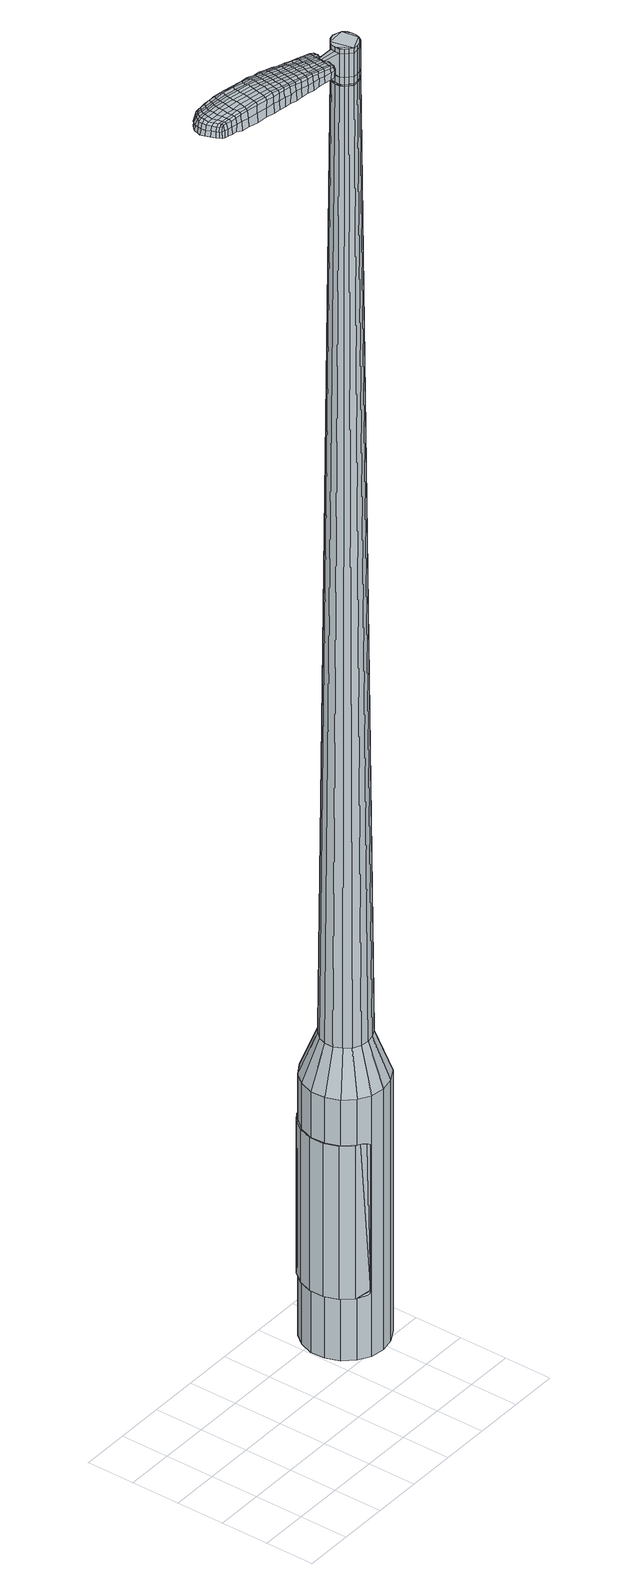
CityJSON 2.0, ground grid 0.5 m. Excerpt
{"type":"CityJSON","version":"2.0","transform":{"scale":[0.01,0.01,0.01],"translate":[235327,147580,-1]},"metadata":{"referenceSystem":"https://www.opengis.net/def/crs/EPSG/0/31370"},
"CityObjects":{
"object1":{"type":"GenericCityObject","attributes":{"cluster":328,"mean_distance_to_centroid":0.228,"new_centroid_x":235329.46,"new_centroid_y":147581.37,"mean_distance_to_camera":9.16,"H1":-10.77,"H2":-12.06,"Z_final":112.51,"cluster2":28,"proj_x":235330.13,"proj_y":147577.09,"id_line":52629,"bearing_l":261.12,"distance":4.34,"orientation":"right","G_obj":171.12},"geometry":[{"type":"MultiSurface","lod":"2","boundaries":[[[0,1,2,3]],[[1,4,5,2]],[[4,6,7,5]],[[6,8,9,7]],[[8,10,11,9]],[[10,12,13,11]],[[12,14,15,13]],[[14,16,17,15]],[[16,18,19,17]],[[18,20,21,19]],[[20,22,23,21]],[[22,24,25,23]],[[24,26,27,25]],[[26,28,29,27]],[[28,30,31,29]],[[30,32,33,31]],[[32,34,35,33]],[[34,0,3,35]],[[36,37,38,39]],[[38,40,41,42]],[[41,43,42]],[[42,44,45,46]],[[45,47,46]],[[46,48,49,50]],[[49,51,50]],[[42,46,50,38]],[[50,52,39,38]],[[53,36,39]],[[2,5,7,35]],[[7,9,11,15]],[[11,13,15]],[[15,17,19,23]],[[19,21,23]],[[23,25,27,31]],[[27,29,31]],[[15,23,31,7]],[[31,33,35,7]],[[3,2,35]],[[1,0,54,55]],[[0,34,56,54]],[[34,32,57,56]],[[32,30,58,57]],[[30,28,59,58]],[[28,26,60,59]],[[26,24,61,60]],[[24,22,62,61]],[[22,20,63,62]],[[20,18,64,63]],[[18,16,65,64]],[[16,14,66,65]],[[14,12,67,66]],[[12,10,68,67]],[[10,8,69,68]],[[8,6,70,69]],[[6,4,71,70]],[[4,1,55,71]],[[55,54,72,73]],[[54,56,74,72]],[[56,57,75,74]],[[57,58,76,75]],[[58,59,77,76]],[[59,60,78,77]],[[60,61,79,78]],[[61,62,80,79]],[[62,63,81,80]],[[63,64,82,81]],[[64,65,83,82]],[[65,66,84,83]],[[66,67,85,84]],[[67,68,86,85]],[[68,69,87,86]],[[69,70,88,87]],[[70,71,89,88]],[[71,55,73,89]],[[72,90,91,92]],[[93,94,90,72]],[[75,95,94,93]],[[76,96,95,75]],[[97,98,96,76]],[[78,99,98,97]],[[79,100,99,78]],[[80,101,100,79]],[[102,103,101,80]],[[82,104,103,102]],[[83,105,104,82]],[[106,107,105,83]],[[108,109,107,106]],[[110,111,109,108]],[[112,113,111,110]],[[114,115,113,112]],[[116,117,115,114]],[[92,91,117,116]],[[118,119,120,121]],[[122,118,121,123]],[[124,122,123,125]],[[126,124,125,127]],[[128,126,127,129]],[[130,128,129,131]],[[132,130,131,133]],[[134,132,133,135]],[[136,134,135,137]],[[138,136,137,139]],[[140,138,139,141]],[[142,140,141,143]],[[144,142,143,145]],[[146,144,145,147]],[[148,146,147,149]],[[150,148,149,151]],[[73,72,92]],[[74,93,72]],[[74,75,93]],[[77,97,76]],[[77,78,97]],[[81,102,80]],[[81,82,102]],[[84,106,83]],[[84,85,108,106]],[[85,86,110,108]],[[86,87,112,110]],[[87,88,114,112]],[[88,89,116,114]],[[89,73,92,116]],[[152,91,90]],[[152,153,117,91]],[[153,154,115,117]],[[154,155,113,115]],[[155,156,111,113]],[[156,157,109,111]],[[157,158,107,109]],[[158,105,107]],[[159,103,104]],[[159,101,103]],[[160,98,99]],[[160,96,98]],[[161,94,95]],[[161,90,94]],[[39,52,150,162]],[[152,90,163,151]],[[53,39,162,119]],[[90,161,120,163]],[[36,53,119,118]],[[161,95,121,120]],[[37,36,118,122]],[[95,96,123,121]],[[38,37,122,124]],[[96,160,125,123]],[[40,38,124,126]],[[160,99,127,125]],[[41,40,126,128]],[[99,100,129,127]],[[43,41,128,130]],[[100,101,131,129]],[[42,43,130,132]],[[101,159,133,131]],[[44,42,132,134]],[[159,104,135,133]],[[45,44,134,136]],[[104,105,137,135]],[[47,45,136,138]],[[105,158,139,137]],[[46,47,138,140]],[[158,157,141,139]],[[48,46,140,142]],[[157,156,143,141]],[[49,48,142,144]],[[156,155,145,143]],[[51,49,144,146]],[[155,154,147,145]],[[50,51,146,148]],[[154,153,149,147]],[[52,50,148,150]],[[153,152,151,149]],[[150,151,164,165]],[[151,163,166,164]],[[163,120,167,166]],[[120,119,168,167]],[[119,162,169,168]],[[162,150,165,169]],[[170,171,172,173]],[[174,170,173,175]],[[170,174,176,177]],[[171,170,177,178]],[[179,180,181,182]],[[183,179,182,184]],[[179,183,185,186]],[[180,179,186,187]],[[188,189,190,191]],[[192,188,191,193]],[[188,192,194,195]],[[189,188,195,196]],[[197,198,199,200]],[[201,197,200,202]],[[197,201,203,204]],[[198,197,204,205]],[[206,207,208,209]],[[210,206,209,211]],[[206,210,212,213]],[[207,206,213,214]],[[215,216,217,218]],[[219,215,218,220]],[[215,219,221,222]],[[216,215,222,223]],[[224,225,226,227]],[[216,224,227,217]],[[224,216,223,228]],[[225,224,228,229]],[[230,231,232,233]],[[225,230,233,226]],[[230,225,229,234]],[[231,230,234,235]],[[236,174,175,237]],[[231,236,237,232]],[[236,231,235,238]],[[174,236,238,176]],[[239,240,241,242]],[[243,239,242,244]],[[239,243,245,246]],[[240,239,246,247]],[[248,249,250,251]],[[240,248,251,241]],[[248,240,247,252]],[[249,248,252,253]],[[254,255,256,257]],[[249,254,257,250]],[[254,249,253,258]],[[255,254,258,259]],[[260,261,262,263]],[[255,260,263,256]],[[260,255,259,264]],[[261,260,264,265]],[[266,171,178,267]],[[261,266,267,262]],[[266,261,265,268]],[[171,266,268,172]],[[269,270,271,272]],[[273,269,272,274]],[[269,273,275,276]],[[270,269,276,277]],[[278,279,280,281]],[[270,278,281,271]],[[278,270,277,282]],[[279,278,282,283]],[[284,285,286,287]],[[279,284,287,280]],[[284,279,283,288]],[[285,284,288,289]],[[290,183,184,291]],[[285,290,291,286]],[[290,285,289,292]],[[183,290,292,185]],[[293,294,295,296]],[[297,293,296,298]],[[293,297,299,300]],[[294,293,300,301]],[[302,303,304,305]],[[294,302,305,295]],[[302,294,301,306]],[[303,302,306,307]],[[308,309,310,311]],[[303,308,311,304]],[[308,303,307,312]],[[309,308,312,313]],[[314,315,316,317]],[[309,314,317,310]],[[314,309,313,318]],[[315,314,318,319]],[[320,180,187,321]],[[315,320,321,316]],[[320,315,319,322]],[[180,320,322,181]],[[323,209,208,324]],[[325,323,324,326]],[[323,325,327,328]],[[209,323,328,211]],[[329,325,326,330]],[[331,329,330,332]],[[329,331,333,334]],[[325,329,334,327]],[[335,331,332,336]],[[337,335,336,338]],[[335,337,339,340]],[[331,335,340,333]],[[341,337,338,342]],[[343,341,342,344]],[[341,343,345,346]],[[337,341,346,339]],[[347,343,344,348]],[[198,347,348,199]],[[347,198,205,349]],[[343,347,349,345]],[[350,351,196,195]],[[352,350,195,194]],[[350,352,353,354]],[[351,350,354,355]],[[356,357,355,354]],[[358,356,354,353]],[[356,358,359,360]],[[357,356,360,361]],[[362,363,361,360]],[[364,362,360,359]],[[362,364,365,366]],[[363,362,366,367]],[[368,369,367,366]],[[370,368,366,365]],[[368,370,203,201]],[[369,368,201,202]],[[371,372,373,374]],[[273,371,374,275]],[[371,273,274,375]],[[372,371,375,376]],[[377,192,193,378]],[[372,377,378,373]],[[377,372,376,379]],[[192,377,379,194]],[[380,381,382,383]],[[219,380,383,221]],[[380,219,220,384]],[[381,380,384,385]],[[386,387,388,389]],[[381,386,389,382]],[[386,381,385,390]],[[387,386,390,391]],[[392,189,196,393]],[[387,392,393,388]],[[392,387,391,394]],[[189,392,394,190]],[[395,396,397,398]],[[177,395,398,178]],[[395,177,176,399]],[[396,395,399,400]],[[401,402,403,404]],[[396,401,404,397]],[[401,396,400,405]],[[402,401,405,406]],[[407,200,199,408]],[[402,407,408,403]],[[407,402,406,409]],[[200,407,409,202]],[[410,411,412,413]],[[182,410,413,184]],[[410,182,181,414]],[[411,410,414,415]],[[416,204,203,417]],[[411,416,417,412]],[[416,411,415,418]],[[204,416,418,205]],[[419,420,421,422]],[[297,419,422,299]],[[419,297,298,423]],[[420,419,423,424]],[[425,210,211,426]],[[420,425,426,421]],[[425,420,424,427]],[[210,425,427,212]],[[428,429,430,431]],[[243,428,431,245]],[[428,243,244,432]],[[429,428,432,433]],[[434,435,436,437]],[[429,434,437,430]],[[434,429,433,438]],[[435,434,438,439]],[[440,207,214,441]],[[435,440,441,436]],[[440,435,439,442]],[[207,440,442,208]],[[443,444,433,432]],[[242,443,432,244]],[[443,242,241,445]],[[444,443,445,446]],[[447,448,439,438]],[[444,447,438,433]],[[447,444,446,449]],[[448,447,449,450]],[[451,324,208,442]],[[448,451,442,439]],[[451,448,450,452]],[[324,451,452,326]],[[453,454,455,456]],[[300,453,456,301]],[[453,300,299,422]],[[454,453,422,421]],[[457,328,327,458]],[[454,457,458,455]],[[457,454,421,426]],[[328,457,426,211]],[[459,460,446,445]],[[251,459,445,241]],[[459,251,250,461]],[[460,459,461,462]],[[463,464,450,449]],[[460,463,449,446]],[[463,460,462,465]],[[464,463,465,466]],[[467,330,326,452]],[[464,467,452,450]],[[467,464,466,468]],[[330,467,468,332]],[[469,470,471,472]],[[306,469,472,307]],[[469,306,301,456]],[[470,469,456,455]],[[473,334,333,474]],[[470,473,474,471]],[[473,470,455,458]],[[334,473,458,327]],[[475,476,462,461]],[[257,475,461,250]],[[475,257,256,477]],[[476,475,477,478]],[[479,480,466,465]],[[476,479,465,462]],[[479,476,478,481]],[[480,479,481,482]],[[483,336,332,468]],[[480,483,468,466]],[[483,480,482,484]],[[336,483,484,338]],[[485,486,487,488]],[[312,485,488,313]],[[485,312,307,472]],[[486,485,472,471]],[[489,340,339,490]],[[486,489,490,487]],[[489,486,471,474]],[[340,489,474,333]],[[491,492,478,477]],[[263,491,477,256]],[[491,263,262,493]],[[492,491,493,494]],[[495,496,482,481]],[[492,495,481,478]],[[495,492,494,497]],[[496,495,497,498]],[[499,342,338,484]],[[496,499,484,482]],[[499,496,498,500]],[[342,499,500,344]],[[501,502,503,504]],[[318,501,504,319]],[[501,318,313,488]],[[502,501,488,487]],[[505,346,345,506]],[[502,505,506,503]],[[505,502,487,490]],[[346,505,490,339]],[[507,508,494,493]],[[267,507,493,262]],[[507,267,178,398]],[[508,507,398,397]],[[509,510,498,497]],[[508,509,497,494]],[[509,508,397,404]],[[510,509,404,403]],[[511,348,344,500]],[[510,511,500,498]],[[511,510,403,408]],[[348,511,408,199]],[[512,513,415,414]],[[322,512,414,181]],[[512,322,319,504]],[[513,512,504,503]],[[514,349,205,418]],[[513,514,418,415]],[[514,513,503,506]],[[349,514,506,345]],[[515,516,376,375]],[[272,515,375,274]],[[515,272,271,517]],[[516,515,517,518]],[[519,352,194,379]],[[516,519,379,376]],[[519,516,518,520]],[[352,519,520,353]],[[521,522,523,524]],[[222,521,524,223]],[[521,222,221,383]],[[522,521,383,382]],[[525,526,527,528]],[[522,525,528,523]],[[525,522,382,389]],[[526,525,389,388]],[[529,351,355,530]],[[526,529,530,527]],[[529,526,388,393]],[[351,529,393,196]],[[531,532,518,517]],[[281,531,517,271]],[[531,281,280,533]],[[532,531,533,534]],[[535,358,353,520]],[[532,535,520,518]],[[535,532,534,536]],[[358,535,536,359]],[[537,538,539,540]],[[228,537,540,229]],[[537,228,223,524]],[[538,537,524,523]],[[541,542,543,544]],[[538,541,544,539]],[[541,538,523,528]],[[542,541,528,527]],[[545,357,361,546]],[[542,545,546,543]],[[545,542,527,530]],[[357,545,530,355]],[[547,548,534,533]],[[287,547,533,280]],[[547,287,286,549]],[[548,547,549,550]],[[551,364,359,536]],[[548,551,536,534]],[[551,548,550,552]],[[364,551,552,365]],[[553,554,555,556]],[[234,553,556,235]],[[553,234,229,540]],[[554,553,540,539]],[[557,558,559,560]],[[554,557,560,555]],[[557,554,539,544]],[[558,557,544,543]],[[561,363,367,562]],[[558,561,562,559]],[[561,558,543,546]],[[363,561,546,361]],[[563,564,550,549]],[[291,563,549,286]],[[563,291,184,413]],[[564,563,413,412]],[[565,370,365,552]],[[564,565,552,550]],[[565,564,412,417]],[[370,565,417,203]],[[566,567,400,399]],[[238,566,399,176]],[[566,238,235,556]],[[567,566,556,555]],[[568,569,406,405]],[[567,568,405,400]],[[568,567,555,560]],[[569,568,560,559]],[[570,369,202,409]],[[569,570,409,406]],[[570,569,559,562]],[[369,570,562,367]],[[571,572,573,574]],[[574,573,575,576]],[[577,575,573,578]],[[578,573,572,579]],[[580,581,582,583]],[[583,582,584,585]],[[586,584,582,587]],[[587,582,581,588]],[[589,590,591,592]],[[592,591,593,594]],[[595,593,591,596]],[[596,591,590,597]],[[598,599,600,601]],[[601,600,602,603]],[[604,602,600,605]],[[605,600,599,606]],[[607,608,609,610]],[[610,609,611,612]],[[613,611,609,614]],[[614,609,608,615]],[[616,617,618,619]],[[619,618,620,621]],[[622,620,618,623]],[[623,618,617,624]],[[625,626,627,628]],[[628,627,617,616]],[[624,617,627,629]],[[629,627,626,630]],[[631,632,633,634]],[[634,633,626,625]],[[630,626,633,635]],[[635,633,632,636]],[[576,575,637,638]],[[638,637,632,631]],[[636,632,637,639]],[[639,637,575,577]],[[640,641,642,643]],[[643,642,644,645]],[[646,644,642,647]],[[647,642,641,648]],[[649,650,651,652]],[[652,651,641,640]],[[648,641,651,653]],[[653,651,650,654]],[[655,656,657,658]],[[658,657,650,649]],[[654,650,657,659]],[[659,657,656,660]],[[661,662,663,664]],[[664,663,656,655]],[[660,656,663,665]],[[665,663,662,666]],[[579,572,667,668]],[[668,667,662,661]],[[666,662,667,669]],[[669,667,572,571]],[[670,671,672,673]],[[673,672,674,675]],[[676,674,672,677]],[[677,672,671,678]],[[679,680,681,682]],[[682,681,671,670]],[[678,671,681,683]],[[683,681,680,684]],[[685,686,687,688]],[[688,687,680,679]],[[684,680,687,689]],[[689,687,686,690]],[[585,584,691,692]],[[692,691,686,685]],[[690,686,691,693]],[[693,691,584,586]],[[694,695,696,697]],[[697,696,698,699]],[[700,698,696,701]],[[701,696,695,702]],[[703,704,705,706]],[[706,705,695,694]],[[702,695,705,707]],[[707,705,704,708]],[[709,710,711,712]],[[712,711,704,703]],[[708,704,711,713]],[[713,711,710,714]],[[715,716,717,718]],[[718,717,710,709]],[[714,710,717,719]],[[719,717,716,720]],[[588,581,721,722]],[[722,721,716,715]],[[720,716,721,723]],[[723,721,581,580]],[[607,610,724,725]],[[725,724,726,727]],[[728,726,724,729]],[[729,724,610,612]],[[727,726,730,731]],[[731,730,732,733]],[[734,732,730,735]],[[735,730,726,728]],[[733,732,736,737]],[[737,736,738,739]],[[740,738,736,741]],[[741,736,732,734]],[[739,738,742,743]],[[743,742,744,745]],[[746,744,742,747]],[[747,742,738,740]],[[745,744,748,749]],[[749,748,599,598]],[[606,599,748,750]],[[750,748,744,746]],[[597,751,752,596]],[[596,752,753,595]],[[754,753,752,755]],[[755,752,751,756]],[[756,757,758,755]],[[755,758,759,754]],[[760,759,758,761]],[[761,758,757,762]],[[762,763,764,761]],[[761,764,765,760]],[[766,765,764,767]],[[767,764,763,768]],[[768,769,770,767]],[[767,770,771,766]],[[604,771,770,602]],[[602,770,769,603]],[[772,773,774,775]],[[775,774,674,676]],[[675,674,774,776]],[[776,774,773,777]],[[594,593,778,779]],[[779,778,773,772]],[[777,773,778,780]],[[780,778,593,595]],[[781,782,783,784]],[[784,783,620,622]],[[621,620,783,785]],[[785,783,782,786]],[[787,788,789,790]],[[790,789,782,781]],[[786,782,789,791]],[[791,789,788,792]],[[597,590,793,794]],[[794,793,788,787]],[[792,788,793,795]],[[795,793,590,589]],[[796,797,798,799]],[[799,798,578,579]],[[577,578,798,800]],[[800,798,797,801]],[[802,803,804,805]],[[805,804,797,796]],[[801,797,804,806]],[[806,804,803,807]],[[598,601,808,809]],[[809,808,803,802]],[[807,803,808,810]],[[810,808,601,603]],[[811,812,813,814]],[[814,813,583,585]],[[580,583,813,815]],[[815,813,812,816]],[[604,605,817,818]],[[818,817,812,811]],[[816,812,817,819]],[[819,817,605,606]],[[820,821,698,822]],[[822,698,700]],[[699,698,821,823]],[[612,611,824,825]],[[825,824,821,820]],[[823,821,824,826]],[[826,824,611,613]],[[827,828,644,829]],[[829,644,646]],[[645,644,830]],[[644,828,830]],[[831,832,833,834]],[[834,833,828,827]],[[830,828,833,835]],[[835,833,832,836]],[[615,608,837,838]],[[838,837,832,831]],[[836,832,837,839]],[[839,837,608,607]],[[840,841,830]],[[830,841,643,645]],[[640,643,841,842]],[[841,840,842]],[[836,843,844,835]],[[835,844,840,830]],[[842,840,844,845]],[[845,844,843,846]],[[607,725,847,839]],[[839,847,843,836]],[[846,843,847,848]],[[848,847,725,727]],[[849,850,851,852]],[[852,851,701,702]],[[700,701,851,822]],[[822,851,850,820]],[[728,729,853,854]],[[854,853,850,849]],[[820,850,853,825]],[[825,853,729,612]],[[855,856,842]],[[842,856,652,640]],[[649,652,856,857]],[[857,856,855,858]],[[846,859,860,845]],[[845,860,855,842]],[[858,855,860,861]],[[861,860,859,862]],[[727,731,863,848]],[[848,863,859,846]],[[862,859,863,864]],[[864,863,731,733]],[[865,866,867,868]],[[868,867,707,708]],[[702,707,867,852]],[[852,867,866,849]],[[734,735,869,870]],[[870,869,866,865]],[[849,866,869,854]],[[854,869,735,728]],[[858,871,872,857]],[[857,872,658,649]],[[655,658,872,873]],[[873,872,871,874]],[[862,875,876,861]],[[861,876,871,858]],[[874,871,876,877]],[[877,876,875,878]],[[733,737,879,864]],[[864,879,875,862]],[[878,875,879,880]],[[880,879,737,739]],[[881,882,883,884]],[[884,883,713,714]],[[708,713,883,868]],[[868,883,882,865]],[[740,741,885,886]],[[886,885,882,881]],[[865,882,885,870]],[[870,885,741,734]],[[874,887,888,873]],[[873,888,664,655]],[[661,664,888,889]],[[889,888,887,890]],[[878,891,892,877]],[[877,892,887,874]],[[890,887,892,893]],[[893,892,891,894]],[[739,743,895,880]],[[880,895,891,878]],[[894,891,895,896]],[[896,895,743,745]],[[897,898,899,900]],[[900,899,719,720]],[[714,719,899,884]],[[884,899,898,881]],[[746,747,901,902]],[[902,901,898,897]],[[881,898,901,886]],[[886,901,747,740]],[[890,903,904,889]],[[889,904,668,661]],[[579,668,904,799]],[[799,904,903,796]],[[894,905,906,893]],[[893,906,903,890]],[[796,903,906,805]],[[805,906,905,802]],[[745,749,907,896]],[[896,907,905,894]],[[802,905,907,809]],[[809,907,749,598]],[[816,908,909,815]],[[815,909,723,580]],[[720,723,909,900]],[[900,909,908,897]],[[606,750,910,819]],[[819,910,908,816]],[[897,908,910,902]],[[902,910,750,746]],[[777,911,912,776]],[[776,912,673,675]],[[670,673,912,913]],[[913,912,911,914]],[[595,753,915,780]],[[780,915,911,777]],[[914,911,915,916]],[[916,915,753,754]],[[917,918,919,920]],[[920,919,623,624]],[[622,623,919,784]],[[784,919,918,781]],[[921,922,923,924]],[[924,923,918,917]],[[781,918,923,790]],[[790,923,922,787]],[[756,751,925,926]],[[926,925,922,921]],[[787,922,925,794]],[[794,925,751,597]],[[914,927,928,913]],[[913,928,682,670]],[[679,682,928,929]],[[929,928,927,930]],[[754,759,931,916]],[[916,931,927,914]],[[930,927,931,932]],[[932,931,759,760]],[[933,934,935,936]],[[936,935,629,630]],[[624,629,935,920]],[[920,935,934,917]],[[937,938,939,940]],[[940,939,934,933]],[[917,934,939,924]],[[924,939,938,921]],[[762,757,941,942]],[[942,941,938,937]],[[921,938,941,926]],[[926,941,757,756]],[[930,943,944,929]],[[929,944,688,679]],[[685,688,944,945]],[[945,944,943,946]],[[760,765,947,932]],[[932,947,943,930]],[[946,943,947,948]],[[948,947,765,766]],[[949,950,951,952]],[[952,951,635,636]],[[630,635,951,936]],[[936,951,950,933]],[[953,954,955,956]],[[956,955,950,949]],[[933,950,955,940]],[[940,955,954,937]],[[768,763,957,958]],[[958,957,954,953]],[[937,954,957,942]],[[942,957,763,762]],[[946,959,960,945]],[[945,960,692,685]],[[585,692,960,814]],[[814,960,959,811]],[[766,771,961,948]],[[948,961,959,946]],[[811,959,961,818]],[[818,961,771,604]],[[801,962,963,800]],[[800,963,639,577]],[[636,639,963,952]],[[952,963,962,949]],[[807,964,965,806]],[[806,965,962,801]],[[949,962,965,956]],[[956,965,964,953]],[[603,769,966,810]],[[810,966,964,807]],[[953,964,966,958]],[[958,966,769,768]],[[571,574,173,172]],[[574,576,175,173]],[[586,587,186,185]],[[587,588,187,186]],[[589,592,191,190]],[[592,594,193,191]],[[613,614,213,212]],[[614,615,214,213]],[[616,619,218,217]],[[619,621,220,218]],[[625,628,227,226]],[[628,616,217,227]],[[631,634,233,232]],[[634,625,226,233]],[[576,638,237,175]],[[638,631,232,237]],[[646,647,246,245]],[[647,648,247,246]],[[648,653,252,247]],[[653,654,253,252]],[[654,659,258,253]],[[659,660,259,258]],[[660,665,264,259]],[[665,666,265,264]],[[666,669,268,265]],[[669,571,172,268]],[[676,677,276,275]],[[677,678,277,276]],[[678,683,282,277]],[[683,684,283,282]],[[684,689,288,283]],[[689,690,289,288]],[[690,693,292,289]],[[693,586,185,292]],[[694,697,296,295]],[[697,699,298,296]],[[703,706,305,304]],[[706,694,295,305]],[[709,712,311,310]],[[712,703,304,311]],[[715,718,317,316]],[[718,709,310,317]],[[588,722,321,187]],[[722,715,316,321]],[[772,775,374,373]],[[775,676,275,374]],[[594,779,378,193]],[[779,772,373,378]],[[621,785,384,220]],[[785,786,385,384]],[[786,791,390,385]],[[791,792,391,390]],[[792,795,394,391]],[[795,589,190,394]],[[699,423,298]],[[699,823,424,423]],[[823,826,427,424]],[[826,613,212,427]],[[827,829,431,430]],[[829,646,245,431]],[[831,834,437,436]],[[834,827,430,437]],[[615,838,441,214]],[[838,831,436,441]],[[967,968,969,970]],[[971,972,970,969]],[[973,974,975,976]],[[977,978,979,980]],[[968,981,982,969]],[[983,971,969,982]],[[984,973,976,985]],[[986,987,978,977]],[[981,988,989,982]],[[989,990,983,982]],[[991,984,985,992]],[[993,987,986,994]],[[988,995,996,989]],[[996,997,990,989]],[[998,991,992,999]],[[1000,993,994,1001]],[[1002,1003,1004,1005]],[[1006,1007,1003,1002]],[[1006,1008,1009,1007]],[[1008,1010,1011,1009]],[[1012,1013,1014,1015]],[[1016,1017,1013,1012]],[[1018,1019,1017,1016]],[[1020,1021,1019,1018]],[[1015,1004,1003,1012]],[[1012,1003,1007,1016]],[[1007,1009,1018,1016]],[[1009,1011,1020,1018]],[[976,975,972,971]],[[985,976,971,983]],[[990,992,985,983]],[[997,999,992,990]],[[977,980,974,973]],[[986,977,973,984]],[[994,986,984,991]],[[1001,994,991,998]],[[978,1002,1005,979]],[[987,1006,1002,978]],[[1008,1006,987,993]],[[1010,1008,993,1000]],[[1022,1023,1024,1025]],[[1024,1026,1027,1028]],[[1024,1028,1029,1030]],[[1024,1030,1025]],[[1031,1022,1025,1032]],[[1033,1032,1025,1034]],[[1035,1034,1025]],[[1036,1024,1023,1037]],[[1038,1036,1037,1039]],[[1040,1038,1039,1041]],[[1042,1040,1041,1043]],[[1044,1042,1043,1045]],[[1045,1046,1047,1048]],[[1045,1048,1049,1050]],[[1045,1050,1051,1052]],[[1051,1053,1054,1055]],[[1051,1055,1056,1057]],[[1051,1057,1052]],[[1045,1052,1044]],[[1058,1059,1023,1022]],[[1060,1061,1026,1024]],[[1062,1063,1035,1025]],[[1059,1064,1037,1023]],[[1065,1060,1024,1036]],[[1064,1066,1039,1037]],[[1067,1065,1036,1038]],[[1066,1068,1041,1039]],[[1069,1067,1038,1040]],[[1068,1070,1043,1041]],[[1071,1069,1040,1042]],[[1070,1072,1045,1043]],[[1073,1071,1042,1044]],[[1072,1074,1046,1045]],[[1075,1076,1053,1051]],[[1077,1073,1044,1052]],[[1047,1046,1074,1078]],[[1048,1047,1078,1079]],[[1049,1048,1079,1080]],[[1050,1049,1080,1081]],[[1051,1050,1081,1075]],[[1082,1058,1022,1031]],[[1083,1082,1031,1032]],[[1084,1083,1032,1033]],[[1085,1084,1033,1034]],[[1063,1085,1034,1035]],[[1027,1026,1061,1086]],[[1054,1053,1076,1087]],[[1028,1027,1086,1088]],[[1029,1028,1088,1089]],[[1030,1029,1089,1090]],[[1025,1030,1090,1062]],[[1055,1054,1087,1091]],[[1056,1055,1091,1092]],[[1057,1056,1092,1093]],[[1052,1057,1093,1077]]]}]}
},
"vertices":[
[202,143,384],[207,157,384],[207,157,96],[202,143,96],[216,168,384],[216,168,96],[229,176,384],[229,176,96],[243,178,384],[243,178,96],[258,176,384],[258,176,96],[271,169,384],[271,169,96],[280,158,384],[280,158,96],[286,144,384],[286,144,96],[286,130,384],[286,130,96],[281,116,384],[281,116,96],[272,104,384],[272,104,96],[259,97,384],[259,97,96],[245,94,384],[245,94,96],[230,96,384],[230,96,96],[218,103,384],[218,103,96],[208,114,384],[208,114,96],[203,128,384],[203,128,96],[233,129,1524],[236,126,1524],[240,123,1524],[231,138,1524],[244,123,1524],[249,124,1524],[256,130,1524],[253,126,1524],[257,134,1524],[257,139,1524],[253,147,1524],[256,143,1524],[248,149,1524],[244,150,1524],[235,146,1524],[239,149,1524],[232,143,1524],[231,133,1524],[219,140,429],[222,148,429],[219,131,429],[223,123,429],[228,116,429],[236,112,429],[245,111,429],[253,113,429],[261,117,429],[266,124,429],[269,132,429],[269,141,429],[266,149,429],[260,156,429],[252,160,429],[244,161,429],[235,160,429],[228,155,429],[231,138,1483],[232,143,1483],[231,133,1483],[233,129,1483],[236,126,1483],[240,123,1483],[244,123,1483],[249,124,1483],[253,126,1483],[256,130,1483],[257,134,1483],[257,139,1483],[256,143,1483],[253,147,1483],[248,149,1483],[244,150,1483],[239,149,1483],[235,146,1483],[231,138,1485],[233,142,1485],[233,142,1483],[232,134,1483],[232,134,1485],[233,129,1485],[236,126,1485],[240,124,1483],[240,124,1485],[244,123,1485],[249,124,1485],[253,126,1485],[255,130,1483],[255,130,1485],[257,134,1485],[257,139,1485],[255,143,1483],[255,143,1485],[252,146,1483],[252,146,1485],[248,148,1483],[248,148,1485],[244,149,1483],[244,149,1485],[239,148,1483],[239,148,1485],[236,146,1483],[236,146,1485],[233,129,1519],[231,133,1519],[231,133,1493],[233,129,1493],[236,126,1519],[236,126,1493],[240,123,1519],[240,123,1493],[244,123,1519],[244,123,1493],[249,124,1519],[249,124,1493],[253,126,1519],[253,126,1493],[256,130,1519],[256,130,1493],[257,134,1519],[257,134,1493],[257,139,1519],[257,139,1493],[256,143,1519],[256,143,1493],[253,147,1519],[253,147,1493],[248,149,1519],[248,149,1493],[244,150,1519],[244,150,1493],[239,149,1519],[239,149,1493],[235,146,1519],[235,146,1493],[232,143,1519],[232,143,1493],[232,143,1485],[235,146,1485],[239,149,1485],[244,150,1485],[248,149,1485],[253,147,1485],[256,143,1485],[256,130,1485],[240,123,1485],[231,133,1485],[231,138,1519],[231,138,1493],[213,144,1513],[213,144,1518],[212,141,1513],[212,138,1513],[212,138,1518],[212,141,1518],[142,172,1519],[149,170,1518],[148,172,1509],[141,174,1510],[134,173,1519],[133,175,1510],[134,172,1526],[143,170,1525],[150,169,1525],[136,134,1519],[143,133,1518],[144,134,1525],[137,135,1525],[127,135,1519],[129,136,1526],[126,134,1510],[134,132,1510],[142,132,1509],[66,162,1519],[67,166,1519],[66,166,1513],[65,163,1513],[67,158,1519],[66,158,1513],[68,158,1524],[68,162,1524],[68,166,1524],[139,151,1530],[147,150,1529],[147,153,1529],[140,154,1530],[130,152,1531],[131,156,1531],[130,149,1530],[139,147,1530],[146,146,1529],[219,139,1512],[220,141,1512],[218,142,1517],[218,139,1517],[219,136,1512],[218,136,1517],[218,136,1506],[218,139,1506],[219,142,1506],[84,180,1519],[87,179,1519],[86,181,1512],[83,181,1512],[81,179,1518],[80,181,1512],[82,178,1522],[84,178,1523],[87,178,1524],[92,179,1519],[97,179,1519],[96,180,1512],[91,181,1512],[92,178,1524],[98,177,1525],[103,178,1519],[111,177,1519],[110,179,1511],[102,180,1511],[104,177,1526],[111,176,1526],[122,175,1519],[121,177,1510],[123,174,1526],[214,156,1513],[207,158,1513],[208,157,1518],[215,155,1517],[220,155,1512],[219,154,1516],[219,156,1506],[214,157,1507],[206,159,1507],[200,159,1514],[192,161,1515],[193,160,1520],[200,158,1519],[199,161,1507],[191,163,1507],[185,163,1515],[178,164,1516],[178,163,1522],[186,161,1521],[184,164,1508],[177,166,1508],[171,166,1517],[163,167,1517],[164,166,1524],[171,164,1523],[170,168,1508],[162,169,1509],[156,169,1518],[157,167,1524],[155,171,1509],[77,144,1519],[80,143,1519],[81,145,1524],[78,146,1523],[75,145,1518],[76,146,1522],[74,144,1512],[76,143,1512],[79,142,1512],[85,142,1519],[91,141,1519],[91,142,1525],[86,143,1524],[84,141,1512],[89,140,1512],[97,140,1519],[104,138,1519],[105,140,1526],[97,141,1526],[95,138,1511],[103,137,1511],[116,137,1519],[117,138,1526],[114,135,1510],[210,126,1513],[202,127,1513],[201,126,1507],[208,125,1507],[215,126,1512],[214,125,1506],[214,127,1516],[210,127,1517],[203,128,1518],[195,128,1514],[187,128,1515],[186,127,1507],[193,127,1507],[195,129,1519],[188,130,1520],[180,129,1515],[172,130,1516],[171,129,1508],[178,128,1508],[181,130,1521],[173,131,1522],[165,131,1517],[158,131,1517],[156,130,1509],[163,129,1508],[166,132,1523],[159,133,1524],[150,132,1518],[149,131,1509],[151,134,1524],[213,140,1519],[213,142,1519],[205,141,1520],[206,144,1520],[205,138,1520],[212,137,1519],[198,142,1522],[198,145,1522],[191,143,1523],[191,146,1523],[190,140,1523],[197,139,1521],[183,144,1524],[184,147,1524],[176,145,1525],[176,148,1525],[175,142,1525],[183,141,1524],[169,147,1526],[169,150,1526],[161,148,1527],[162,151,1527],[161,144,1527],[168,143,1526],[154,149,1528],[155,152,1528],[153,145,1528],[71,162,1527],[71,165,1527],[71,158,1526],[75,157,1527],[75,161,1528],[76,165,1528],[82,160,1529],[82,164,1529],[82,156,1528],[89,155,1530],[89,159,1530],[89,163,1530],[96,158,1531],[97,161,1531],[96,154,1530],[105,152,1531],[105,156,1531],[106,160,1531],[118,154,1531],[118,158,1531],[117,150,1531],[73,147,1518],[71,149,1519],[70,148,1513],[72,146,1513],[74,147,1523],[72,149,1523],[69,153,1519],[68,153,1513],[70,153,1524],[79,179,1518],[76,177,1518],[78,177,1523],[80,178,1523],[78,180,1513],[76,178,1513],[73,175,1519],[70,173,1519],[72,172,1524],[75,175,1523],[73,176,1513],[70,173,1513],[68,170,1519],[70,169,1524],[67,170,1513],[143,169,1528],[142,167,1528],[150,165,1528],[150,167,1527],[134,170,1528],[134,168,1529],[142,164,1529],[141,161,1530],[148,159,1529],[149,163,1528],[133,166,1529],[132,162,1530],[141,158,1530],[148,156,1529],[132,159,1531],[138,137,1528],[138,139,1529],[129,140,1529],[129,138,1528],[145,136,1527],[145,138,1528],[138,143,1529],[129,144,1530],[146,142,1528],[217,127,1512],[218,129,1512],[216,130,1517],[216,128,1517],[216,126,1506],[217,128,1506],[218,132,1512],[217,133,1517],[217,132,1506],[222,153,1512],[221,152,1512],[221,153,1506],[221,154,1506],[220,153,1517],[220,151,1517],[221,149,1512],[220,147,1512],[220,147,1506],[220,150,1506],[220,149,1517],[219,147,1517],[220,144,1512],[219,144,1506],[219,144,1517],[215,154,1519],[215,152,1519],[208,155,1520],[207,154,1520],[214,150,1519],[214,147,1519],[207,151,1520],[207,149,1520],[214,145,1519],[206,146,1520],[211,128,1519],[211,130,1519],[204,131,1520],[203,129,1520],[212,134,1519],[204,135,1520],[200,157,1521],[200,155,1521],[193,158,1522],[193,157,1522],[200,153,1521],[199,150,1521],[192,154,1522],[192,151,1523],[199,147,1522],[191,149,1523],[196,130,1521],[196,132,1521],[189,133,1522],[189,131,1522],[197,135,1521],[189,136,1522],[186,160,1523],[185,158,1523],[178,161,1524],[178,159,1524],[185,156,1523],[185,153,1524],[178,157,1525],[177,154,1525],[184,150,1524],[177,151,1525],[181,132,1523],[182,134,1523],[174,135,1524],[174,133,1524],[182,137,1524],[175,138,1525],[171,163,1525],[171,161,1525],[164,164,1526],[164,162,1526],[171,158,1526],[170,155,1526],[163,160,1527],[163,157,1527],[170,152,1526],[162,154,1527],[166,133,1525],[167,136,1525],[160,136,1526],[159,134,1526],[167,139,1526],[160,140,1527],[157,166,1527],[157,164,1527],[156,161,1527],[156,158,1528],[155,155,1528],[152,135,1527],[152,137,1527],[153,141,1528],[77,147,1525],[75,149,1525],[80,146,1526],[79,148,1526],[73,153,1526],[77,152,1527],[82,177,1525],[80,176,1525],[84,176,1526],[86,177,1525],[77,174,1525],[75,172,1526],[79,171,1527],[81,174,1526],[73,169,1526],[77,168,1527],[85,145,1526],[84,147,1527],[91,144,1527],[90,146,1528],[83,151,1528],[89,150,1529],[91,177,1526],[89,175,1527],[95,175,1528],[97,176,1527],[87,173,1527],[85,170,1528],[92,169,1529],[94,172,1528],[83,167,1528],[90,166,1530],[97,142,1528],[97,145,1529],[105,141,1528],[105,143,1529],[96,149,1529],[105,148,1530],[103,175,1528],[102,174,1528],[110,173,1529],[111,174,1528],[100,171,1529],[99,168,1530],[108,167,1530],[109,170,1530],[98,165,1530],[106,163,1531],[117,139,1529],[117,142,1529],[117,146,1530],[123,172,1528],[122,170,1529],[121,168,1530],[120,165,1530],[119,161,1531],[148,170,1509],[149,168,1518],[142,170,1518],[141,172,1509],[133,171,1519],[132,173,1510],[134,170,1525],[142,168,1525],[149,167,1525],[144,136,1525],[143,135,1518],[136,136,1518],[137,137,1525],[128,137,1519],[129,138,1525],[126,136,1510],[135,134,1509],[142,134,1509],[68,166,1513],[69,165,1519],[68,162,1519],[68,162,1513],[69,159,1519],[68,159,1513],[70,159,1524],[70,162,1524],[70,165,1524],[147,153,1528],[146,150,1528],[139,151,1529],[140,154,1529],[130,153,1529],[131,156,1529],[130,149,1529],[139,148,1529],[146,147,1528],[217,142,1516],[217,142,1512],[217,139,1512],[216,139,1516],[216,136,1512],[216,137,1516],[216,136,1506],[216,139,1506],[217,142,1506],[86,179,1512],[87,178,1519],[84,178,1518],[83,179,1512],[82,177,1518],[81,179,1512],[82,177,1522],[84,176,1523],[87,176,1523],[96,178,1512],[97,177,1519],[92,177,1519],[91,179,1512],[92,176,1524],[98,175,1525],[110,177,1511],[111,175,1519],[103,176,1519],[102,178,1511],[103,175,1525],[111,174,1526],[122,173,1519],[121,175,1510],[123,172,1526],[207,155,1518],[207,156,1513],[214,154,1513],[214,153,1517],[219,153,1512],[218,152,1515],[218,154,1506],[213,156,1506],[206,157,1507],[192,158,1520],[192,159,1514],[199,158,1514],[200,156,1519],[198,159,1507],[191,161,1507],[178,161,1522],[177,162,1516],[185,161,1515],[185,159,1521],[184,162,1508],[176,164,1508],[163,164,1523],[163,165,1517],[170,164,1516],[171,162,1522],[169,166,1508],[162,167,1508],[156,167,1517],[156,165,1524],[155,169,1509],[82,147,1523],[81,145,1519],[78,146,1518],[78,147,1523],[76,147,1518],[77,148,1522],[75,146,1512],[77,145,1512],[80,144,1512],[92,144,1525],[91,143,1519],[86,144,1519],[86,145,1524],[84,143,1512],[90,142,1512],[106,141,1526],[105,140,1519],[97,142,1519],[98,143,1525],[96,140,1511],[103,139,1511],[116,138,1519],[117,140,1526],[115,137,1510],[201,128,1507],[202,129,1513],[210,128,1513],[209,127,1506],[215,128,1512],[214,127,1506],[214,129,1515],[210,129,1517],[203,130,1518],[186,129,1507],[187,130,1514],[195,130,1514],[193,129,1507],[196,131,1519],[188,132,1520],[171,131,1508],[172,132,1516],[180,131,1515],[178,130,1508],[181,132,1521],[173,133,1522],[156,132,1508],[158,133,1517],[165,133,1516],[164,131,1508],[166,134,1522],[159,135,1523],[150,134,1517],[149,133,1509],[152,135,1524],[212,140,1518],[212,143,1518],[205,141,1519],[205,144,1519],[204,138,1519],[211,137,1518],[197,142,1520],[198,145,1520],[190,143,1521],[190,146,1521],[190,140,1521],[197,139,1520],[183,145,1523],[183,147,1523],[175,146,1524],[176,148,1524],[175,143,1524],[182,141,1523],[168,147,1525],[169,150,1525],[161,148,1526],[161,151,1526],[160,145,1526],[168,144,1525],[154,149,1527],[154,152,1527],[153,146,1527],[73,165,1526],[72,162,1526],[72,158,1525],[76,157,1526],[76,161,1526],[77,164,1526],[83,163,1528],[82,160,1528],[82,156,1527],[89,155,1528],[89,159,1529],[90,162,1529],[97,161,1530],[96,158,1530],[96,154,1529],[105,153,1530],[105,156,1530],[106,160,1530],[118,158,1530],[118,154,1530],[117,151,1530],[72,149,1513],[73,150,1518],[75,148,1518],[74,147,1512],[76,149,1523],[74,150,1523],[71,154,1519],[70,154,1513],[72,154,1523],[79,175,1523],[78,176,1518],[80,177,1518],[81,176,1523],[79,178,1512],[77,177,1512],[74,171,1523],[72,171,1519],[75,174,1519],[76,173,1523],[74,175,1513],[71,172,1513],[70,169,1519],[72,168,1524],[69,169,1513],[149,165,1527],[142,166,1527],[142,167,1527],[149,166,1526],[134,169,1527],[134,168,1528],[148,159,1528],[141,160,1528],[141,163,1528],[148,162,1527],[133,165,1528],[132,162,1529],[140,157,1529],[147,156,1528],[131,159,1529],[129,141,1528],[138,140,1527],[138,138,1527],[129,139,1527],[145,137,1526],[145,139,1527],[138,143,1528],[129,145,1528],[145,142,1527],[215,130,1516],[215,129,1512],[215,129,1516],[214,129,1506],[216,133,1512],[215,133,1516],[215,132,1506],[218,153,1506],[219,152,1512],[219,154,1506],[218,152,1516],[217,148,1506],[218,147,1512],[219,150,1512],[218,150,1506],[218,149,1516],[217,147,1516],[218,144,1512],[217,145,1506],[217,144,1516],[214,152,1518],[214,153,1518],[207,154,1519],[213,148,1518],[213,150,1518],[206,151,1519],[206,149,1519],[213,145,1518],[206,146,1519],[203,132,1519],[210,131,1518],[210,130,1518],[203,131,1519],[211,134,1518],[204,135,1519],[199,155,1520],[200,156,1520],[192,157,1521],[192,156,1521],[199,150,1520],[199,153,1520],[192,154,1521],[191,151,1521],[198,147,1520],[191,149,1521],[188,133,1521],[196,132,1520],[196,131,1520],[188,132,1521],[196,136,1520],[189,137,1521],[185,158,1522],[185,159,1522],[178,160,1523],[178,159,1523],[184,153,1522],[184,155,1522],[177,157,1523],[177,154,1524],[184,150,1523],[176,151,1524],[174,135,1523],[181,134,1522],[181,133,1522],[174,134,1523],[182,138,1522],[174,139,1523],[170,161,1524],[171,162,1524],[163,163,1525],[163,162,1525],[169,155,1525],[170,158,1524],[163,159,1525],[162,157,1526],[169,152,1525],[162,154,1526],[159,137,1525],[166,136,1524],[166,135,1524],[159,136,1525],[167,140,1524],[160,141,1525],[156,163,1526],[156,164,1526],[155,158,1527],[156,161,1526],[154,155,1527],[152,138,1526],[152,136,1526],[152,142,1526],[76,150,1524],[78,148,1524],[81,147,1525],[79,149,1525],[74,154,1525],[78,153,1525],[84,175,1525],[81,175,1524],[83,176,1524],[86,176,1525],[80,170,1526],[76,171,1525],[78,173,1524],[82,173,1525],[74,168,1525],[78,168,1526],[85,148,1526],[86,146,1526],[92,145,1526],[91,147,1527],[83,152,1526],[90,151,1527],[96,174,1527],[90,174,1526],[91,175,1526],[97,175,1526],[92,169,1528],[85,170,1527],[87,172,1526],[94,171,1527],[84,167,1527],[91,166,1528],[97,145,1527],[98,144,1527],[106,142,1527],[105,144,1528],[97,149,1528],[105,148,1529],[110,172,1528],[102,173,1527],[103,174,1527],[111,173,1527],[108,166,1529],[99,168,1529],[100,171,1528],[109,169,1528],[98,165,1529],[106,163,1530],[117,142,1528],[117,141,1528],[117,146,1529],[122,170,1528],[122,171,1528],[120,164,1529],[121,167,1529],[119,161,1530],[219,154,1508],[217,147,1508],[185,154,1509],[187,161,1509],[164,158,1510],[166,166,1510],[125,164,1512],[127,174,1512],[145,171,1511],[143,162,1511],[107,167,1513],[94,169,1514],[95,178,1514],[109,176,1513],[216,141,1508],[184,146,1509],[163,149,1510],[124,155,1512],[142,152,1511],[106,158,1513],[93,160,1514],[215,134,1508],[183,138,1509],[162,141,1510],[122,146,1512],[140,143,1511],[91,151,1514],[105,149,1513],[214,127,1508],[182,130,1509],[160,132,1510],[121,137,1512],[139,134,1511],[90,143,1514],[103,140,1513],[81,170,1514],[76,170,1514],[77,177,1514],[82,179,1514],[79,162,1514],[75,163,1514],[78,154,1514],[74,156,1514],[77,146,1514],[73,149,1514],[71,168,1515],[67,165,1515],[67,166,1515],[71,172,1515],[70,164,1515],[67,164,1515],[69,159,1515],[67,163,1515],[69,155,1515],[67,162,1515],[220,101,334],[216,103,334],[216,103,165],[228,96,171],[220,101,165],[223,99,165],[225,97,166],[227,96,167],[228,96,169],[223,99,334],[225,97,333],[227,96,332],[228,96,331],[228,96,328],[206,114,165],[206,114,334],[201,128,165],[201,128,334],[201,143,165],[201,143,334],[206,157,165],[206,157,334],[215,169,165],[215,169,334],[219,171,334],[222,173,334],[224,175,333],[226,176,332],[227,177,331],[227,177,328],[219,171,165],[227,177,171],[227,177,169],[226,176,167],[224,175,166],[222,173,165],[221,103,334],[218,105,334],[218,105,165],[221,103,165],[230,98,171],[230,98,328],[209,116,334],[209,116,165],[204,129,334],[204,129,165],[204,143,334],[204,143,165],[208,156,334],[208,156,165],[217,167,334],[217,167,165],[220,169,334],[229,174,328],[229,174,171],[220,169,165],[223,171,334],[226,172,333],[227,173,332],[228,174,331],[224,101,334],[227,100,333],[228,99,332],[229,98,331],[224,101,165],[228,174,169],[227,100,166],[228,99,167],[229,98,169],[227,173,167],[226,172,166],[223,171,165]
]}
